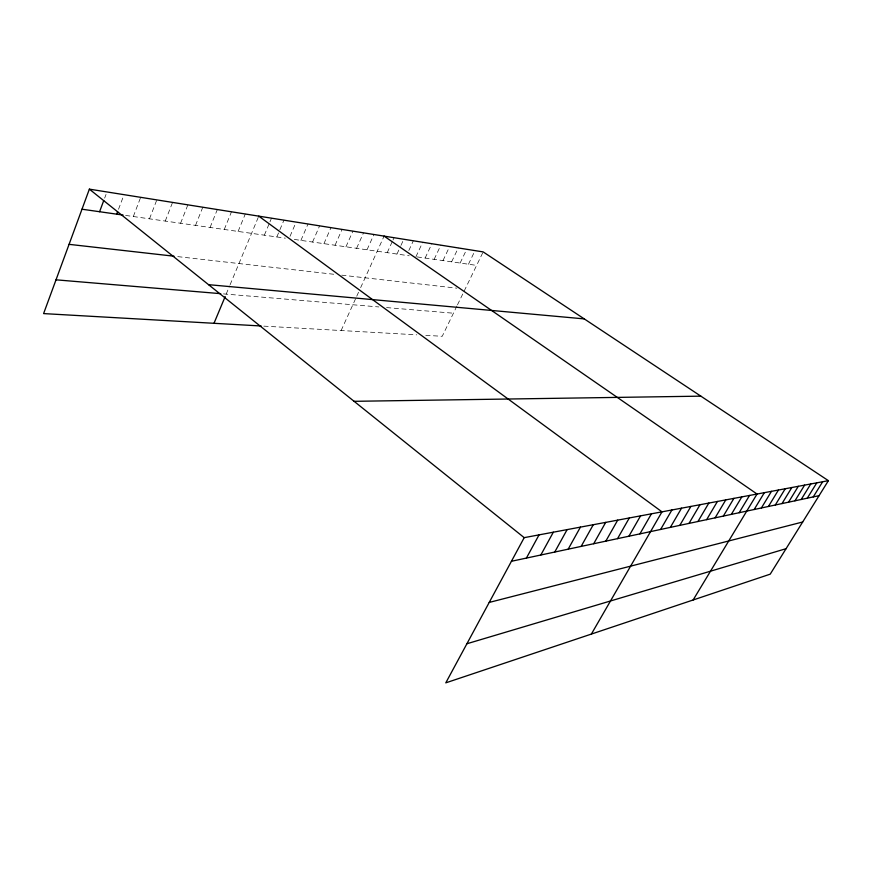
<?xml version="1.0" encoding="UTF-8"?>
<svg xmlns="http://www.w3.org/2000/svg" width="872" height="872" viewBox="0 0 872 872"><rect width="100%" height="100%" fill="white"/><g stroke="black" fill="none" stroke-linecap="round" stroke-linejoin="round"><path stroke-width="0.65" stroke-dasharray="4.36 3.27" d="M104.651 198.129L106.035 194.423M118.516 209.28L123.584 195.895M133.318 216.518L140.665 197.323M149.494 218.828L156.829 199.895M165.244 221.063L172.569 202.402M180.58 223.254L187.883 204.844M195.513 225.379L202.795 207.231M210.076 227.45L217.335 209.542M224.257 229.467L231.494 211.798M238.089 231.44L245.294 214M226.186 294.126L229.609 285.929M230.099 284.752L258.766 216.147M264.347 235.178L269.47 223.036M269.982 221.815L271.508 218.174M276.827 236.955L279.378 230.949M279.879 229.75L283.967 220.158M290.027 236.312L295.619 223.287M300.916 240.378L308.012 223.995M312.558 242.035L319.621 225.848M323.937 243.659L330.968 227.657M335.066 245.239L342.064 229.423M345.955 246.787L352.92 231.156M356.594 248.302L363.537 232.846M367.014 249.784L373.935 234.503M341.126 330.532L356.19 297.439M356.746 296.218L358.97 291.335M360.648 287.64L384.094 236.116M387.201 252.662L392.476 241.163M393 240.007L394.057 237.707M396.978 254.057L400.39 246.656M400.957 245.424L403.801 239.255M408.815 250.537L413.35 240.781M415.933 256.75L422.702 242.274M425.133 258.058L431.858 243.735M434.147 259.344L440.84 245.163M442.976 260.597L449.636 246.569M451.631 261.829L458.269 247.942M460.122 263.039L466.727 249.294M468.46 264.227L475.033 250.613M456.928 306.007L442.235 336.287L425.416 335.328M457.506 304.797L483.164 251.91M263.845 326.139L416.772 334.837M223.472 293.897L378.873 306.944M386.569 307.587L453.429 313.212M177.768 256.63L333.704 274.255M341.726 275.16L456.895 288.174M125.633 215.428L285.351 238.165M294.311 239.44L409.24 255.801M417.252 256.935L476.624 265.393"/><path stroke-width="1.31" d="M828.4 480.668L524.203 537.653L445.788 682.852L770.216 574.158L828.4 480.668L483.164 251.91L89.369 189.148L43.6 313.593L261.164 325.986M99.582 211.722L103.724 200.604M116.684 214.152L117.6 211.722M214 323.294L225.172 296.567M526.405 558.091L539.038 534.874M540.825 555.006L553.328 532.203M554.745 552.041L567.116 529.62M568.173 549.175L580.425 527.124M581.144 546.406L593.276 524.715M593.69 543.736L605.691 522.393M605.811 541.152L617.692 520.148M617.539 538.645L629.312 517.968M628.897 536.226L640.549 515.864M639.906 533.882L651.428 513.826M591.369 634.075L661.979 511.842L258.766 216.147M660.605 529.468L671.909 509.989M670.35 527.386L681.544 508.18M679.811 525.369L690.897 506.425M689.011 523.407L699.987 504.725M697.949 521.5L708.827 503.068M706.647 519.647L717.416 501.465M715.105 517.837L725.777 499.896M723.335 516.082L733.908 498.37M731.346 514.371L741.821 496.887M739.151 512.714L749.528 495.449M693.12 599.991L757.038 494.043L384.094 236.116M754.16 509.51L764.352 492.669M761.387 507.962L771.491 491.328M768.428 506.469L778.445 490.031M775.306 504.997L785.225 488.756M782.01 503.569L791.841 487.513M788.561 502.174L798.305 486.303M794.948 500.811L804.605 485.126M801.194 499.482L810.764 483.971M807.287 498.174L816.781 482.848M813.249 496.909L822.656 481.747M466.902 643.754L786.086 548.673M489.214 602.432L802.687 521.99M511.45 561.274L819.07 495.667M354.087 401.316L700.859 396.15M56.015 279.825L220.758 293.668M208.539 284.664L584.251 318.89M69.073 244.345L174.019 256.205M81.99 209.215L123.083 215.068M89.369 189.148L524.203 537.653"/></g></svg>
